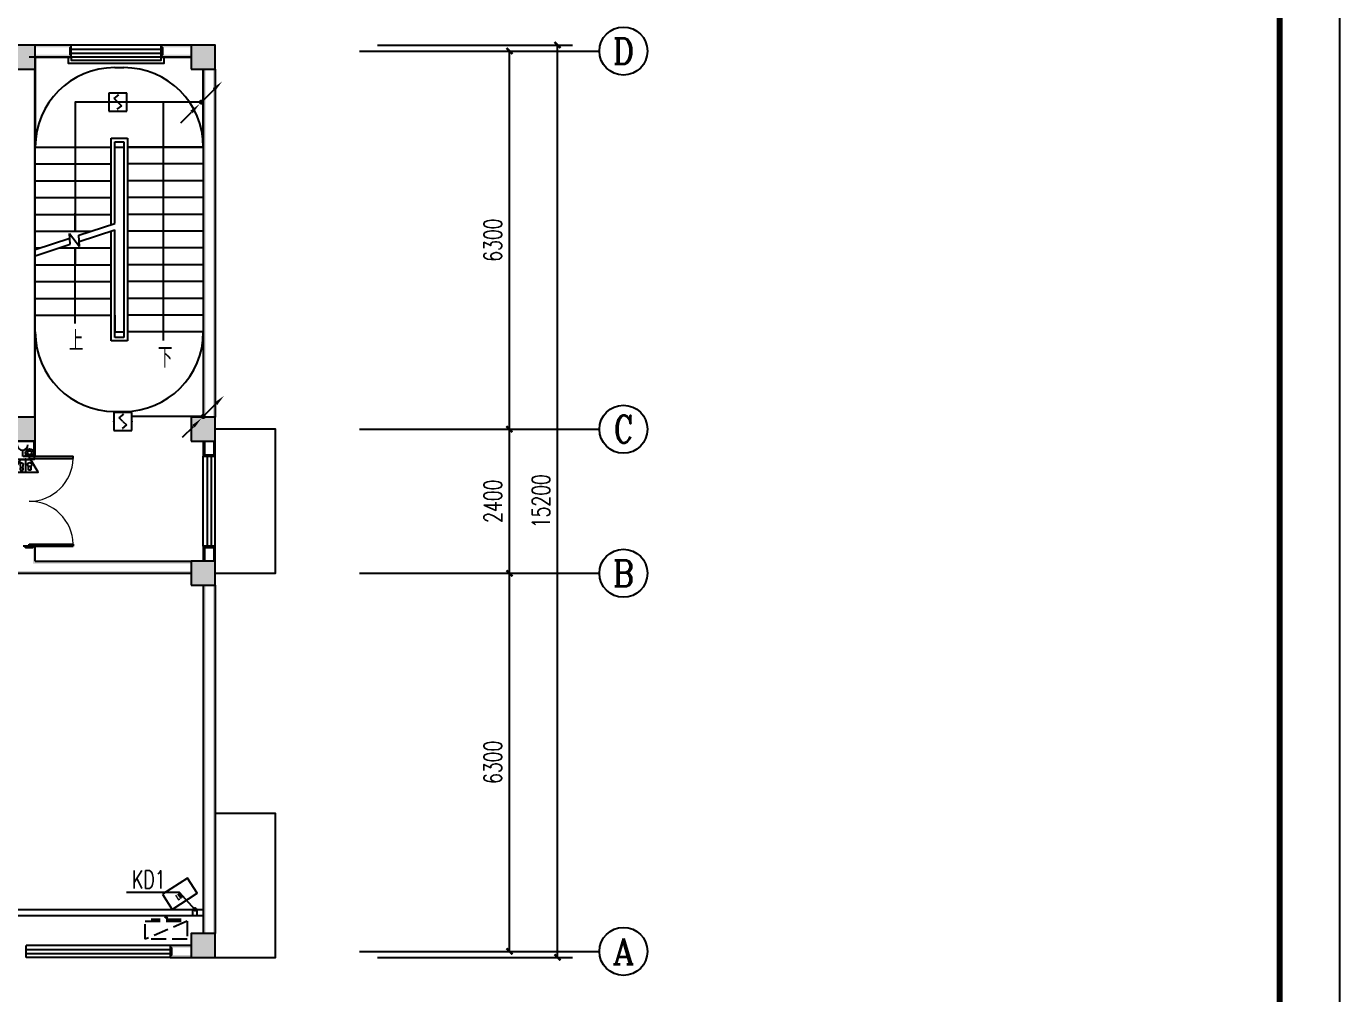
# Model space of a CAD drawing. Extents: x 6250600 to 6678662, y -692028 to -290561.
# Drawn here: x 6581553 to 6603438, y -451533 to -435415 of the extents above; entities that cross this region are included whole.
import ezdxf
from ezdxf.enums import TextEntityAlignment as Align

# ---------------------------------------------------------------- set-up
doc = ezdxf.new("R2010")
doc.units = 0
doc.header["$LTSCALE"] = 1000
doc.header["$MEASUREMENT"] = 0
doc.linetypes.add('DASH', pattern=[0.35, 0.25, -0.1])
doc.layers.get('0').update_dxf_attribs({"linetype": 'CONTINUOUS'})
doc.layers.get('Defpoints').update_dxf_attribs({"linetype": 'CONTINUOUS'})
for name, color, linetype in [('AXIS_TEXT', 7, 'CONTINUOUS'), ('EQUIP-消防', 3, 'CONTINUOUS'), ('LWIRE', 4, 'CONTINUOUS'), ('PUB_HATCH', 8, 'CONTINUOUS'), ('PUB_TITLE', 4, 'CONTINUOUS'), ('WIRE-消防', 5, 'CONTINUOUS'), ('建筑底图', 251, 'CONTINUOUS')]:
    doc.layers.add(name, color=color, linetype=linetype)
doc.styles.add('_TCH_AXIS', font='COMPLEX', dxfattribs={"bigfont": 'GBCBIG'})
doc.styles.add('_TCH_DIM', font='SIMPLEX', dxfattribs={"bigfont": 'GBCBIG'})
doc.styles.add('_TCH_DIM_T3', font='SIMPLEX', dxfattribs={"width": 0.705882, "bigfont": 'GBCBIG'})
doc.styles.add('_TCH_LABEL', font='COMPLEX', dxfattribs={"bigfont": 'GBCBIG'})
doc.styles.add('COMPLEX', font='COMPLEX')
doc.styles.add('DIM_FONT', font='SIMPLEX', dxfattribs={"width": 0.7, "bigfont": 'GBCBIG'})
doc.styles.get("Standard").update_dxf_attribs({"font": 'GBENOR', "bigfont": 'GBCBIG'})
doc.dimstyles.new('_TCH_ARCH&&100', dxfattribs={"dimtxt": 297.5, "dimasz": 100, "dimexe": 250, "dimexo": 300, "dimgap": 126.25, "dimtad": 1, "dimdec": 0, "dimzin": 0, "dimdsep": 46, "dimtxsty": '_TCH_DIM_T3', "dimblk": 'ARCHTICK', "dimcen": 0.09, "dimclrt": 7, "dimazin": 2, "dimtfac": 1, "dimtdec": 0, "dimtix": 1, "dimtmove": 2, "dimatfit": 3, "dimfxl": 0, "dimtolj": 1, "dimtzin": 0, "dimarcsym": 0})

# ---------------------------------------------------------------- blocks, each defined once
blk = doc.blocks.new('$Equip$00002649')
for p, q in [((-0.5, 0.5), (-0.5, -0.5)), ((0.5, 0.5), (-0.5, 0.5)), ((-0.2, 0.2), (0.05, 0.4)), ((0, 0), (-0.2, 0.2)), ((0, 0), (0.2, -0.2)), ((0.5, -0.5), (0.5, 0.5)), ((-0.5, -0.5), (0.5, -0.5)), ((0.2, -0.2), (-0.05, -0.4))]:
    blk.add_line(p, q)
at = {"const_width": 0.04}
blk.add_lwpolyline([(-0.5, 0.5), (0.5, 0.5), (0.5, -0.5), (-0.5, -0.5), (-0.5, 0.5), (0.5, 0.5)], dxfattribs=at)
for p in [(-0.5, 0), (0, 0.5), (0.5, 0), (0, -0.5)]:
    blk.add_point(p)
at = {"color": 7, "flags": 1}
for tag, height, p in [('A', 0.00002, (0, 0)), ('B', 0.4, (0.762, -0.208))]:
    blk.add_attdef(tag, text='', height=height, dxfattribs=at).set_placement(p, align=Align.MIDDLE_CENTER)
blk = doc.blocks.new('$equip$00002679')
for p, q in [((-0.3, 0.699), (-0.703, 0)), ((-0.703, 0), (0.703, 0)), ((-0.264, 0.249), (-0.304, 0.569)), ((-0.304, 0.569), (-0.128, 0.489)), ((-0.304, 0.249), (-0.304, 0.113)), ((-0.128, 0.249), (-0.304, 0.249)), ((-0.304, 0.113), (-0.128, 0.113)), ((0.3, 0.699), (-0.3, 0.699)), ((0.3, 0.699), (-0.3, 0.699)), ((-0.128, 0.489), (-0.168, 0.249)), ((-0.128, 0.113), (-0.128, 0.249)), ((0, 0.699), (0, 0)), ((0.174, 0.11), (0.174, 0.338)), ((0.294, 0.11), (0.174, 0.11)), ((0.294, 0.338), (0.294, 0.11)), ((0.703, 0), (0.3, 0.699))]:
    blk.add_line(p, q)
at = {"const_width": 0.0667}
for points in [[(-0.299, 0.699), (0.301, 0.699), (0.703, 0), (-0.702, 0), (-0.299, 0.699), (0.301, 0.699)], [(-0.3, 0.699), (0.3, 0.699), (0.703, 0), (-0.703, 0), (-0.3, 0.699), (0.3, 0.699)]]:
    blk.add_lwpolyline(points, dxfattribs=at)
blk.add_circle((0.234, 0.43), 0.111)
for p in [(-0.501, 0.349), (0, 0.699), (0, 0), (0.502, 0.349)]:
    blk.add_point(p)
at = {"color": 7, "flags": 1}
for tag, height, p in [('A', 0.00002, (0, 0)), ('B', 0.4, (0.961, 0.299))]:
    blk.add_attdef(tag, text='', height=height, dxfattribs=at).set_placement(p, align=Align.MIDDLE_CENTER)
blk = doc.blocks.new('$equip$00002655')
for p, q in [((-0.5, 1), (-0.5, 0)), ((0.5, 1), (-0.5, 1)), ((0.5, 0), (0.5, 1)), ((-0.5, 0), (0.5, 0)), ((-0.169, 0.5), (-0.169, 0.15))]:
    blk.add_line(p, q)
at = {"const_width": 0.0667}
blk.add_lwpolyline([(-0.5, 1), (0.5, 1), (0.5, 0), (-0.5, 0), (-0.5, 1), (0.5, 1)], dxfattribs=at)
for radius in [0.226, 0.113]:
    blk.add_circle((0.227, 0.36), radius)
blk.add_arc((-0.169, 0.8), 0.3, 180, 0)
for p in [(0, 1), (-0.5, 0.5), (0, 0), (0.5, 0.5)]:
    blk.add_point(p)
at = {"color": 7, "flags": 1}
for tag, height, p in [('A', 0.00002, (0, 0)), ('B', 0.4, (0.762, 0.292))]:
    blk.add_attdef(tag, text='', height=height, dxfattribs=at).set_placement(p, align=Align.MIDDLE_CENTER)
blk = doc.blocks.new('$TelecSys$00000081')
for p, q in [((0.104, 0.104), (0.104, 0.104)), ((-1.15, -1.15), (-0.55, -0.55)), ((-0.104, -0.104), (-0.104, -0.104))]:
    blk.add_line(p, q)
at = {"const_width": 0.142}
blk.add_lwpolyline([(0.071, 0, 1), (-0.071, 0, 1)], format="xyb", close=True, dxfattribs=at)
blk.add_solid([(-0.62, -0.48), (-0.48, -0.62), (-0.1, -0.1)])
at = {"width": 0.8, "flags": 9}
blk.add_attdef('A', (0, 0), '', height=0.00002, rotation=180, dxfattribs=at)
blk = doc.blocks.new('$TelecSys$00000079')
for p, q in [((0.7, 0.7), (0, 0)), ((0.104, 0.104), (0.104, 0.104)), ((-0.104, -0.104), (-0.104, -0.104))]:
    blk.add_line(p, q)
at = {"const_width": 0.142}
blk.add_lwpolyline([(-0.071, 0, 1), (0.071, 0, 1)], format="xyb", close=True, dxfattribs=at)
blk.add_solid([(0.63, 0.77), (0.77, 0.63), (1.15, 1.15)])
at = {"width": 0.8, "flags": 9}
blk.add_attdef('A', (0, 0), '', height=0.00002, dxfattribs=at)
blk = doc.blocks.new('_AXISO')
blk.add_circle((0, 0), 0.5)
at = {"layer": 'AXIS_TEXT', "style": 'COMPLEX', "width": 1.041667}
blk.add_attdef('A', text='', height=0.56, dxfattribs=at).set_placement((-0.25, -0.28), (0.25, -0.28), align=Align.FIT)
blk = doc.blocks.new('A$C2E081725')
at = {"linetype": 'DASH'}
for p, q in [((700, 94), (0, 394)), ((600, 64), (100, 64)), ((138, 94), (138, 64)), ((350, 8), (327, 39)), ((350, 49), (350, 0)), ((350, 8), (373, 39)), ((563, 94), (563, 64))]:
    blk.add_line(p, q, dxfattribs=at)
blk.add_lwpolyline([(0, 394), (0, 94), (700, 94), (700, 394)], close=True, dxfattribs=at)
blk = doc.blocks.new('_ArchTick')
at = {"color": 0, "linetype": 'ByBlock', "const_width": 0.4}
blk.add_lwpolyline([(-0.5, -0.5), (0.5, 0.5)], dxfattribs=at)
blk = doc.blocks.new('*D559')
at = {"layer": 'Defpoints', "color": 0, "transparency": 16777216}
for p in [(6587103, -435728), (6590403, -435728), (6587103, -450928)]:
    blk.add_point(p, dxfattribs=at)
at = {"layer": '建筑底图', "color": 0, "lineweight": -2, "transparency": 16777216}
for p, q in [((6587403, -435728), (6590653, -435728)), ((6590403, -450928), (6590403, -435728)), ((6587403, -450928), (6590653, -450928))]:
    blk.add_line(p, q, dxfattribs=at)
at = {"layer": '建筑底图', "color": 0, "lineweight": -2, "transparency": 16777216, "xscale": 100, "yscale": 100, "zscale": 100}
for p, rotation in [((6590403, -435728), 90), ((6590403, -450928), 270)]:
    blk.add_blockref('_ArchTick', p, dxfattribs=dict(at, rotation=rotation))
at = {"layer": '建筑底图', "color": 7, "transparency": 16777216, "insert": (6590128, -443328), "char_height": 297.5, "attachment_point": 5, "rotation": 90, "style": '_TCH_DIM_T3'}
blk.add_mtext('\\A1;15200', dxfattribs=at)
blk = doc.blocks.new('*D560')
at = {"layer": 'Defpoints', "color": 0, "transparency": 16777216}
for p in [(6587103, -444528), (6589603, -444528), (6587103, -450828)]:
    blk.add_point(p, dxfattribs=at)
at = {"layer": '建筑底图', "color": 0, "lineweight": -2, "transparency": 16777216}
for p, q in [((6587403, -444528), (6589853, -444528)), ((6589603, -450828), (6589603, -444528)), ((6587403, -450828), (6589853, -450828))]:
    blk.add_line(p, q, dxfattribs=at)
at = {"layer": '建筑底图', "color": 0, "lineweight": -2, "transparency": 16777216, "xscale": 100, "yscale": 100, "zscale": 100}
for p, rotation in [((6589603, -444528), 90), ((6589603, -450828), 270)]:
    blk.add_blockref('_ArchTick', p, dxfattribs=dict(at, rotation=rotation))
at = {"layer": '建筑底图', "color": 7, "transparency": 16777216, "insert": (6589328, -447678), "char_height": 297.5, "attachment_point": 5, "rotation": 90, "style": '_TCH_DIM_T3'}
blk.add_mtext('\\A1;6300', dxfattribs=at)
blk = doc.blocks.new('*D561')
at = {"layer": 'Defpoints', "color": 0, "transparency": 16777216}
for p in [(6587103, -442128), (6589603, -442128), (6587103, -444528)]:
    blk.add_point(p, dxfattribs=at)
at = {"layer": '建筑底图', "color": 0, "lineweight": -2, "transparency": 16777216}
for p, q in [((6587403, -442128), (6589853, -442128)), ((6589603, -444528), (6589603, -442128)), ((6587403, -444528), (6589853, -444528))]:
    blk.add_line(p, q, dxfattribs=at)
at = {"layer": '建筑底图', "color": 0, "lineweight": -2, "transparency": 16777216, "xscale": 100, "yscale": 100, "zscale": 100}
for p, rotation in [((6589603, -442128), 90), ((6589603, -444528), 270)]:
    blk.add_blockref('_ArchTick', p, dxfattribs=dict(at, rotation=rotation))
at = {"layer": '建筑底图', "color": 7, "transparency": 16777216, "insert": (6589328, -443328), "char_height": 297.5, "attachment_point": 5, "rotation": 90, "style": '_TCH_DIM_T3'}
blk.add_mtext('\\A1;2400', dxfattribs=at)
blk = doc.blocks.new('*D562')
at = {"layer": 'Defpoints', "color": 0, "transparency": 16777216}
for p in [(6587103, -435828), (6589603, -435828), (6587103, -442128)]:
    blk.add_point(p, dxfattribs=at)
at = {"layer": '建筑底图', "color": 0, "lineweight": -2, "transparency": 16777216}
for p, q in [((6587403, -435828), (6589853, -435828)), ((6589603, -442128), (6589603, -435828)), ((6587403, -442128), (6589853, -442128))]:
    blk.add_line(p, q, dxfattribs=at)
at = {"layer": '建筑底图', "color": 0, "lineweight": -2, "transparency": 16777216, "xscale": 100, "yscale": 100, "zscale": 100}
for p, rotation in [((6589603, -435828), 90), ((6589603, -442128), 270)]:
    blk.add_blockref('_ArchTick', p, dxfattribs=dict(at, rotation=rotation))
at = {"layer": '建筑底图', "color": 7, "transparency": 16777216, "insert": (6589328, -438978), "char_height": 297.5, "attachment_point": 5, "rotation": 90, "style": '_TCH_DIM_T3'}
blk.add_mtext('\\A1;6300', dxfattribs=at)
blk = doc.blocks.new('$DorLib2D$00000002')
for p, q in [((-0.5, 0), (-0.5, 0.4875)), ((-0.475, 0.4875), (-0.5, 0.4875)), ((-0.475, 0), (-0.475, 0.4875)), ((0.475, 0), (0.475, 0.4875)), ((0.475, 0.4875), (0.5, 0.4875)), ((0.5, 0), (0.5, 0.4875)), ((-0.5, 0), (-0.475, 0)), ((0.5, 0), (0.475, 0))]:
    blk.add_line(p, q)
at = {"lineweight": 13}
for centre, start, end in [((-0.4875, 0), 0, 88.53072), ((0.4875, 0), 91.46928, 180)]:
    blk.add_arc(centre, 0.4875, start, end, dxfattribs=at)
blk = doc.blocks.new('_FZH')
blk.add_lwpolyline([(-0.5, -0.5), (0.5, -0.5), (0.5, 0.5), (-0.5, 0.5)], close=True)
at = {"layer": 'PUB_HATCH'}
blk.add_solid([(-0.5, -0.5), (0.5, -0.5), (-0.5, 0.5), (0.5, 0.5)], dxfattribs=at)
blk = doc.blocks.new('$TCHSYS$WIN2D')
for p, q in [((-0.5, 0.5), (0.5, 0.5)), ((-0.5, 0.5), (-0.5, -0.5)), ((0.5, 0.5), (0.5, -0.5)), ((0.5, 0.167), (-0.5, 0.167)), ((0.5, -0.167), (-0.5, -0.167)), ((-0.5, -0.5), (0.5, -0.5))]:
    blk.add_line(p, q)
blk = doc.blocks.new('$WINLIB2D$00000001')
at = {"color": 0}
for points in [[(-0.5, 0.5), (-0.5, -0.5)], [(-0.5, 0.5), (0.5, 0.5)], [(0.5, -0.5), (0.5, 0.5)], [(0.5, 0.1667), (-0.5, 0.1667)], [(0.5, -0.1667), (-0.5, -0.1667)], [(-0.5, -0.5), (0.5, -0.5)]]:
    blk.add_lwpolyline(points, dxfattribs=at)

msp = doc.modelspace()

# ---------------------------------------------------------------- hatches: boundary and pattern name
at = {"layer": '建筑底图'}
for points in [[(6581702.6, -435728.5), (6581302.6, -435728.5), (6581342.6, -435768.5), (6581662.6, -435768.5)], [(6581702.6, -436128.5), (6581702.6, -435728.5), (6581662.6, -435768.5), (6581662.6, -436088.5)], [(6581702.6, -435728.5), (6581702.6, -435768.5), (6582262.6, -435768.5), (6582302.6, -435728.5)], [(6582302.6, -435928.5), (6582302.6, -435728.5), (6582262.6, -435768.5), (6582262.6, -435888.5)], [(6584302.6, -435768.5), (6584302.6, -435728.5), (6583802.6, -435728.5), (6583842.6, -435768.5)], [(6583802.6, -435728.5), (6583802.6, -435928.5), (6583842.6, -435888.5), (6583842.6, -435768.5)], [(6584702.6, -435728.5), (6584302.6, -435728.5), (6584342.6, -435768.5), (6584662.6, -435768.5)], [(6584302.6, -435728.5), (6584302.6, -436128.5), (6584342.6, -436088.5), (6584342.6, -435768.5)], [(6584702.6, -436128.5), (6584702.6, -435728.5), (6584662.6, -435768.5), (6584662.6, -436088.5)], [(6581702.6, -435888.5), (6581702.6, -435928.5), (6582302.6, -435928.5), (6582262.6, -435888.5)], [(6584302.6, -435928.5), (6584302.6, -435888.5), (6583842.6, -435888.5), (6583802.6, -435928.5)], [(6581302.6, -436128.5), (6581702.6, -436128.5), (6581662.6, -436088.5), (6581342.6, -436088.5)], [(6581702.6, -436128.5), (6581662.6, -436128.5), (6581662.6, -439528.5), (6581702.6, -439528.5)], [(6584302.6, -436128.5), (6584702.6, -436128.5), (6584662.6, -436088.5), (6584342.6, -436088.5)], [(6584502.6, -441928.5), (6584542.6, -441928.5), (6584542.6, -436128.5), (6584502.6, -436128.5)], [(6584662.6, -441928.5), (6584702.6, -441928.5), (6584702.6, -436128.5), (6584662.6, -436128.5)], [(6581662.6, -441928.5), (6581702.6, -441928.5), (6581702.6, -439528.5), (6581662.6, -439528.5)], [(6581702.6, -441928.5), (6581302.6, -441928.5), (6581342.6, -441968.5), (6581662.6, -441968.5)], [(6581702.6, -442328.5), (6581702.6, -441928.5), (6581662.6, -441968.5), (6581662.6, -442288.5)], [(6584702.6, -441928.5), (6584302.6, -441928.5), (6584342.6, -441968.5), (6584662.6, -441968.5)], [(6584302.6, -441928.5), (6584302.6, -442328.5), (6584342.6, -442288.5), (6584342.6, -441968.5)], [(6584702.6, -442328.5), (6584702.6, -441928.5), (6584662.6, -441968.5), (6584662.6, -442288.5)], [(6581302.6, -442328.5), (6581702.6, -442328.5), (6581662.6, -442288.5), (6581342.6, -442288.5)], [(6584302.6, -442328.5), (6584702.6, -442328.5), (6584662.6, -442288.5), (6584342.6, -442288.5)], [(6581702.6, -442328.5), (6581662.6, -442328.5), (6581662.6, -442538.5), (6581702.6, -442578.5)], [(6584542.6, -442328.5), (6584502.6, -442328.5), (6584502.6, -442578.5), (6584542.6, -442538.5)], [(6584702.6, -442328.5), (6584662.6, -442328.5), (6584662.6, -442538.5), (6584702.6, -442578.5)], [(6581502.6, -442578.5), (6581702.6, -442578.5), (6581662.6, -442538.5), (6581542.6, -442538.5)], [(6584502.6, -442578.5), (6584702.6, -442578.5), (6584662.6, -442538.5), (6584542.6, -442538.5)], [(6581702.6, -444078.5), (6581502.6, -444078.5), (6581542.6, -444118.5), (6581662.6, -444118.5)], [(6581702.6, -444328.5), (6581702.6, -444078.5), (6581662.6, -444118.5), (6581662.6, -444368.5)], [(6584702.6, -444078.5), (6584502.6, -444078.5), (6584542.6, -444118.5), (6584662.6, -444118.5)], [(6584502.6, -444328.5), (6584542.6, -444328.5), (6584542.6, -444118.5), (6584502.6, -444078.5)], [(6584662.6, -444328.5), (6584702.6, -444328.5), (6584702.6, -444078.5), (6584662.6, -444118.5)], [(6584302.6, -444368.5), (6584302.6, -444328.5), (6581702.6, -444328.5), (6581662.6, -444368.5)], [(6584702.6, -444328.5), (6584302.6, -444328.5), (6584342.6, -444368.5), (6584662.6, -444368.5)], [(6584302.6, -444328.5), (6584302.6, -444728.5), (6584342.6, -444688.5), (6584342.6, -444368.5)], [(6584702.6, -444728.5), (6584702.6, -444328.5), (6584662.6, -444368.5), (6584662.6, -444688.5)], [(6578402.6, -444528.5), (6581602.6, -444528.5), (6581602.6, -444488.5), (6578442.6, -444488.5)], [(6584302.6, -444528.5), (6584302.6, -444488.5), (6581602.6, -444488.5), (6581602.6, -444528.5)], [(6584302.6, -444728.5), (6584702.6, -444728.5), (6584662.6, -444688.5), (6584342.6, -444688.5)], [(6584502.6, -450528.5), (6584542.6, -450528.5), (6584542.6, -444728.5), (6584502.6, -444728.5)], [(6584662.6, -450528.5), (6584702.6, -450528.5), (6584702.6, -444728.5), (6584662.6, -444728.5)], [(6584702.6, -450528.5), (6584302.6, -450528.5), (6584342.6, -450568.5), (6584662.6, -450568.5)], [(6584302.6, -450528.5), (6584302.6, -450928.5), (6584342.6, -450888.5), (6584342.6, -450568.5)], [(6584702.6, -450928.5), (6584702.6, -450528.5), (6584662.6, -450568.5), (6584662.6, -450888.5)], [(6584302.6, -450768.5), (6584302.6, -450728.5), (6583952.6, -450728.5), (6583992.6, -450768.5)], [(6583952.6, -450728.5), (6583952.6, -450928.5), (6583992.6, -450888.5), (6583992.6, -450768.5)], [(6584302.6, -450928.5), (6584302.6, -450888.5), (6583992.6, -450888.5), (6583952.6, -450928.5)], [(6584302.6, -450928.5), (6584702.6, -450928.5), (6584662.6, -450888.5), (6584342.6, -450888.5)]]:
    msp.add_hatch(color=256, dxfattribs=at).paths.add_polyline_path(points)

# ---------------------------------------------------------------- linework, layer by layer
at = {"layer": 'PUB_TITLE', "color": 4}
msp.add_lwpolyline([(6544037.7, -466382.7), (6603437.7, -466382.7), (6603437.7, -424382.7), (6544037.7, -424382.7)], close=True, dxfattribs=at)
at = {"layer": 'PUB_TITLE', "color": 4, "const_width": 100}
msp.add_lwpolyline([(6546537.7, -465382.7), (6602437.7, -465382.7), (6602437.7, -425382.7), (6546537.7, -425382.7)], close=True, dxfattribs=at)
at = {"layer": 'WIRE-消防', "color": 5, "linetype": 'Continuous', "const_width": 35}
for points in [[(6584502.6, -436678.5), (6583227.9, -436678.5)], [(6584502.6, -441915.3), (6583313.1, -441915.3)]]:
    msp.add_lwpolyline(points, dxfattribs=at)
at = {"layer": '建筑底图'}
for p, q in [((6582302.6, -435728.5), (6581702.6, -435728.5)), ((6582302.6, -435928.5), (6582302.6, -435728.5)), ((6584302.6, -435728.5), (6583802.6, -435728.5)), ((6583802.6, -435728.5), (6583802.6, -435928.5)), ((6584302.6, -435928.5), (6581602.6, -435928.5)), ((6581702.6, -435928.5), (6582302.6, -435928.5)), ((6584302.6, -435928.5), (6581702.6, -435928.5)), ((6581702.6, -435928.5), (6581702.6, -437428.5)), ((6583802.6, -435928.5), (6584302.6, -435928.5)), ((6587102.6, -435828.5), (6591102.6, -435828.5)), ((6581702.6, -439528.5), (6581702.6, -436128.5)), ((6583027.6, -436103.4), (6583177.6, -436103.4)), ((6584502.6, -437328.5), (6584502.6, -436128.5)), ((6584502.6, -436128.5), (6584502.6, -441928.5)), ((6584502.6, -437428.5), (6584502.6, -436128.5)), ((6584702.6, -436128.5), (6584702.6, -441928.5)), ((6581702.6, -439131.8), (6581702.6, -437428.5)), ((6581702.6, -437428.5), (6582967.6, -437428.5)), ((6581702.6, -437428.5), (6582967.6, -437428.5)), ((6582967.6, -438719.5), (6582967.6, -437278.5)), ((6582967.6, -437278.5), (6583237.6, -437278.5)), ((6583027.6, -438700), (6583027.6, -437338.5)), ((6583027.6, -437338.5), (6583177.6, -437338.5)), ((6583027.6, -438700), (6583027.6, -437428.5)), ((6583027.6, -437428.5), (6583177.6, -437428.5)), ((6583177.6, -437338.5), (6583177.6, -440598.5)), ((6583177.6, -437428.5), (6583177.6, -440508.5)), ((6583237.6, -437278.5), (6583237.6, -440658.5)), ((6584502.6, -437428.5), (6583237.6, -437428.5)), ((6583237.6, -437428.5), (6584502.6, -437428.5)), ((6584502.6, -437428.5), (6584502.6, -440508.5)), ((6581702.6, -437708.5), (6582967.6, -437708.5)), ((6584502.6, -437708.5), (6583237.6, -437708.5)), ((6581702.6, -437988.5), (6582967.6, -437988.5)), ((6584502.6, -437988.5), (6583237.6, -437988.5)), ((6581702.6, -438268.5), (6582967.6, -438268.5)), ((6584502.6, -438268.5), (6583237.6, -438268.5)), ((6581702.6, -438548.5), (6582967.6, -438548.5)), ((6584502.6, -438548.5), (6583237.6, -438548.5)), ((6582428.8, -438895.1), (6583027.6, -438700)), ((6581702.6, -438828.5), (6582633.3, -438828.5)), ((6581702.6, -439131.8), (6582276.9, -438944.6)), ((6582282.4, -439048), (6582272.9, -438869.8)), ((6582272.9, -438869.8), (6582438.7, -439081.6)), ((6582438.7, -439081.6), (6582428.8, -438895.1)), ((6582434.3, -438998.5), (6583027.6, -438805.1)), ((6582956, -438828.5), (6582967.6, -438828.5)), ((6582967.6, -440658.5), (6582967.6, -438824.7)), ((6583027.6, -440228.5), (6583027.6, -438805.1)), ((6583027.6, -440598.5), (6583027.6, -438805.1)), ((6584502.6, -438828.5), (6583237.6, -438828.5)), ((6581702.6, -439237), (6582282.4, -439048)), ((6581702.6, -439108.5), (6581774.1, -439108.5)), ((6582096.9, -439108.5), (6582967.6, -439108.5)), ((6584502.6, -439108.5), (6583237.6, -439108.5)), ((6581702.6, -440228.5), (6581702.6, -439237)), ((6581702.6, -439388.5), (6582967.6, -439388.5)), ((6584502.6, -439388.5), (6583237.6, -439388.5)), ((6581702.6, -441928.5), (6581702.6, -439528.5)), ((6581702.6, -439668.5), (6582967.6, -439668.5)), ((6584502.6, -439668.5), (6583237.6, -439668.5)), ((6581702.6, -439948.5), (6582967.6, -439948.5)), ((6584502.6, -439948.5), (6583237.6, -439948.5)), ((6581702.6, -440228.5), (6582967.6, -440228.5)), ((6583027.6, -440228.5), (6583027.6, -440508.5)), ((6584502.6, -440228.5), (6583237.6, -440228.5)), ((6583027.6, -440508.5), (6583177.6, -440508.5)), ((6584502.6, -440508.5), (6583237.6, -440508.5)), ((6583237.6, -440658.5), (6582967.6, -440658.5)), ((6583177.6, -440598.5), (6583027.6, -440598.5)), ((6583027.6, -441833.5), (6583177.6, -441833.5)), ((6587102.6, -442128.5), (6591102.6, -442128.5)), ((6581702.6, -442578.5), (6581702.6, -442328.5)), ((6584502.6, -442328.5), (6584502.6, -442578.5)), ((6584702.6, -442578.5), (6584702.6, -442328.5)), ((6581502.6, -442578.5), (6581702.6, -442578.5)), ((6584502.6, -442578.5), (6584702.6, -442578.5)), ((6581702.6, -444078.5), (6581502.6, -444078.5)), ((6581702.6, -444328.5), (6581702.6, -444078.5)), ((6584702.6, -444078.5), (6584502.6, -444078.5)), ((6584502.6, -444078.5), (6584502.6, -444328.5)), ((6584702.6, -444328.5), (6584702.6, -444078.5)), ((6581702.6, -444328.5), (6584302.6, -444328.5)), ((6578402.6, -444528.5), (6581602.6, -444528.5)), ((6581602.6, -444528.5), (6584302.6, -444528.5)), ((6587102.6, -444528.5), (6591102.6, -444528.5)), ((6584502.6, -444728.5), (6584502.6, -450528.5)), ((6584702.6, -444728.5), (6584702.6, -450528.5)), ((6581002.6, -450128.5), (6584502.6, -450128.5)), ((6581002.6, -450228.5), (6584502.6, -450228.5)), ((6584302.6, -450728.5), (6583952.6, -450728.5)), ((6583952.6, -450728.5), (6583952.6, -450928.5)), ((6587102.6, -450828.5), (6591102.6, -450828.5)), ((6583952.6, -450928.5), (6584302.6, -450928.5))]:
    msp.add_line(p, q, dxfattribs=at)
for points in [[(6582252.6, -435928.5), (6582252.6, -436028.5), (6583852.6, -436028.5), (6583852.6, -435928.5)], [(6582302.6, -435928.5), (6582302.6, -435978.5), (6583802.6, -435978.5), (6583802.6, -435928.5)], [(6583840.1, -440648.5), (6583840.1, -436678.5), (6582365.1, -436678.5), (6582365.1, -438828.5), (6582365.1, -438528.5)], [(6582365.1, -440368.5), (6582365.1, -439108.5), (6582365.1, -439408.5)], [(6584702.6, -444528.5), (6585702.6, -444528.5), (6585702.6, -442128.5), (6584702.6, -442128.5)], [(6584702.6, -450928.5), (6585702.6, -450928.5), (6585702.6, -448528.5), (6584702.6, -448528.5)], [(6583219.9, -449838.6), (6584101, -449838.6), (6584362.6, -450128.5)]]:
    msp.add_lwpolyline(points, dxfattribs=at)
for points in [[(6583819.8, -449876.1), (6583981.9, -450128.5), (6584402.6, -449858.2), (6584240.4, -449605.8)], [(6584322.6, -450228.5), (6584402.6, -450228.5), (6584402.6, -450128.5), (6584322.6, -450128.5)]]:
    msp.add_lwpolyline(points, close=True, dxfattribs=at)
msp.add_lwpolyline([(6584349.2, -450113.6, 1), (6584376, -450143.3, 1)], format="xyb", close=True, dxfattribs=at)
for centre, start, end in [((6583027.6, -437428.5), 90, 180), ((6583177.6, -437428.5), 360, 90), ((6583027.6, -440508.5), 180, 270), ((6583177.6, -440508.5), 270, 0)]:
    msp.add_arc(centre, 1325, start, end, dxfattribs=at)

# ---------------------------------------------------------------- block references
at = {"layer": 'EQUIP-消防', "color": 1, "xscale": 300, "yscale": 300, "zscale": 300}
for name, p in [('$Equip$00002649', (6583077.9, -436678.5)), ('$Equip$00002649', (6583163.1, -441997.8)), ('$equip$00002655', (6581540, -442628.5)), ('$equip$00002679', (6581539.8, -442845.9))]:
    msp.add_blockref(name, p, dxfattribs=at)
at = {"layer": 'LWIRE', "color": 1, "xscale": 300, "yscale": 300, "zscale": 300}
for name, p in [('$TelecSys$00000079', (6584471.8, -436678.5)), ('$TelecSys$00000081', (6584471.8, -436678.5)), ('$TelecSys$00000079', (6584502.6, -441915.3)), ('$TelecSys$00000081', (6584502.6, -441915.3))]:
    msp.add_blockref(name, p, dxfattribs=at)
at = {"layer": '建筑底图'}
ref = msp.add_blockref('_AXISO', (6591502.6, -435828.5), dxfattribs=dict(at, xscale=800, yscale=800, zscale=800))
ref.add_attrib('A', 'D', dxfattribs={"layer": 'AXIS_TEXT', "color": 0, "height": 435.3, "style": '_TCH_AXIS'}).set_placement((6591326.4, -436046.1), (6591678.8, -436046.1), align=Align.FIT)
at = {"layer": '建筑底图', "xscale": 400, "yscale": 400, "zscale": 400}
for p in [(6581502.6, -435928.5), (6584502.6, -435928.5), (6581502.6, -442128.5), (6584502.6, -442128.5), (6584502.6, -444528.5), (6584502.6, -450728.5)]:
    msp.add_blockref('_FZH', p, dxfattribs=at)
at = {"layer": '建筑底图'}
for name, p, xscale, yscale, zscale, rotation in [('$TCHSYS$WIN2D', (6583052.6, -435828.5), -1500, -200.000005539041, -1500, 6.713573696970343e-08), ('$DorLib2D$00000002', (6581602.6, -443328.5), -1500, -1500, -1500, 90.00000000771503), ('$TCHSYS$WIN2D', (6584602.6, -443328.5), -1500, -199.9999982714653, -1500, 269.9999998714003), ('$WINLIB2D$00000001', (6582752.6, -450828.5), 2400, -200.0000067215879, 2400, 180.0000000596849)]:
    msp.add_blockref(name, p, dxfattribs=dict(at, xscale=xscale, yscale=yscale, zscale=zscale, rotation=rotation))
ref = msp.add_blockref('_AXISO', (6591502.6, -442128.5), dxfattribs=dict(at, xscale=800, yscale=800, zscale=800))
ref.add_attrib('A', 'C', dxfattribs={"layer": 'AXIS_TEXT', "color": 0, "height": 455.7, "style": '_TCH_AXIS'}).set_placement((6591339.8, -442356.3), (6591665.3, -442356.3), align=Align.FIT)
ref = msp.add_blockref('_AXISO', (6591502.6, -444528.5), dxfattribs=dict(at, xscale=800, yscale=800, zscale=800))
ref.add_attrib('A', 'B', dxfattribs={"layer": 'AXIS_TEXT', "color": 0, "height": 435.3, "style": '_TCH_AXIS'}).set_placement((6591326.4, -444746.1), (6591678.8, -444746.1), align=Align.FIT)
at = {"layer": '建筑底图', "xscale": -1, "rotation": 180}
msp.add_blockref('A$C2E081725', (6583534.4, -450233), dxfattribs=at)
at = {"layer": '建筑底图'}
ref = msp.add_blockref('_AXISO', (6591502.6, -450828.5), dxfattribs=dict(at, xscale=800, yscale=800, zscale=800))
ref.add_attrib('A', 'A', dxfattribs={"layer": 'AXIS_TEXT', "color": 0, "height": 425.2, "style": '_TCH_AXIS'}).set_placement((6591320.4, -451041.1), (6591684.8, -451041.1), align=Align.FIT)

# ---------------------------------------------------------------- texts
at = {"layer": '建筑底图', "style": '_TCH_DIM'}
for s, p in [('上', (6582260.8, -440823.5)), ('下', (6583745.1, -441103.5))]:
    msp.add_text(s, height=337.6, dxfattribs=at).set_placement(p)
at = {"layer": '建筑底图', "style": '_TCH_LABEL', "width": 0.705882}
msp.add_text('KD1', height=297.5, dxfattribs=at).set_placement((6583315.2, -449778.5))
at = {"layer": '建筑底图', "style": 'DIM_FONT', "width": 0.494118}
msp.add_text('LW', height=89.65, rotation=32.71669, dxfattribs=at).set_placement((6584081.5, -449974.3))

# ---------------------------------------------------------------- dimensions: what is measured, and where the dimension line sits
at = {"layer": '建筑底图'}
for p1, p2, distance, picture, middle in [((6587102.6, -450928.5), (6587102.6, -435728.5), -3300, '*D559', (6590127.6, -443328.5)), ((6587102.6, -442128.5), (6587102.6, -435828.5), -2500, '*D562', (6589327.6, -438978.5)), ((6587102.6, -444528.5), (6587102.6, -442128.5), -2500, '*D561', (6589327.6, -443328.5)), ((6587102.6, -450828.5), (6587102.6, -444528.5), -2500, '*D560', (6589327.6, -447678.5))]:
    dim = msp.add_aligned_dim(p1=p1, p2=p2, distance=distance, dimstyle='_TCH_ARCH&&100', dxfattribs=at)
    dim.commit()
    dim.dimension.update_dxf_attribs({"geometry": picture, "text_midpoint": middle})

doc.saveas('drawing.dxf')
